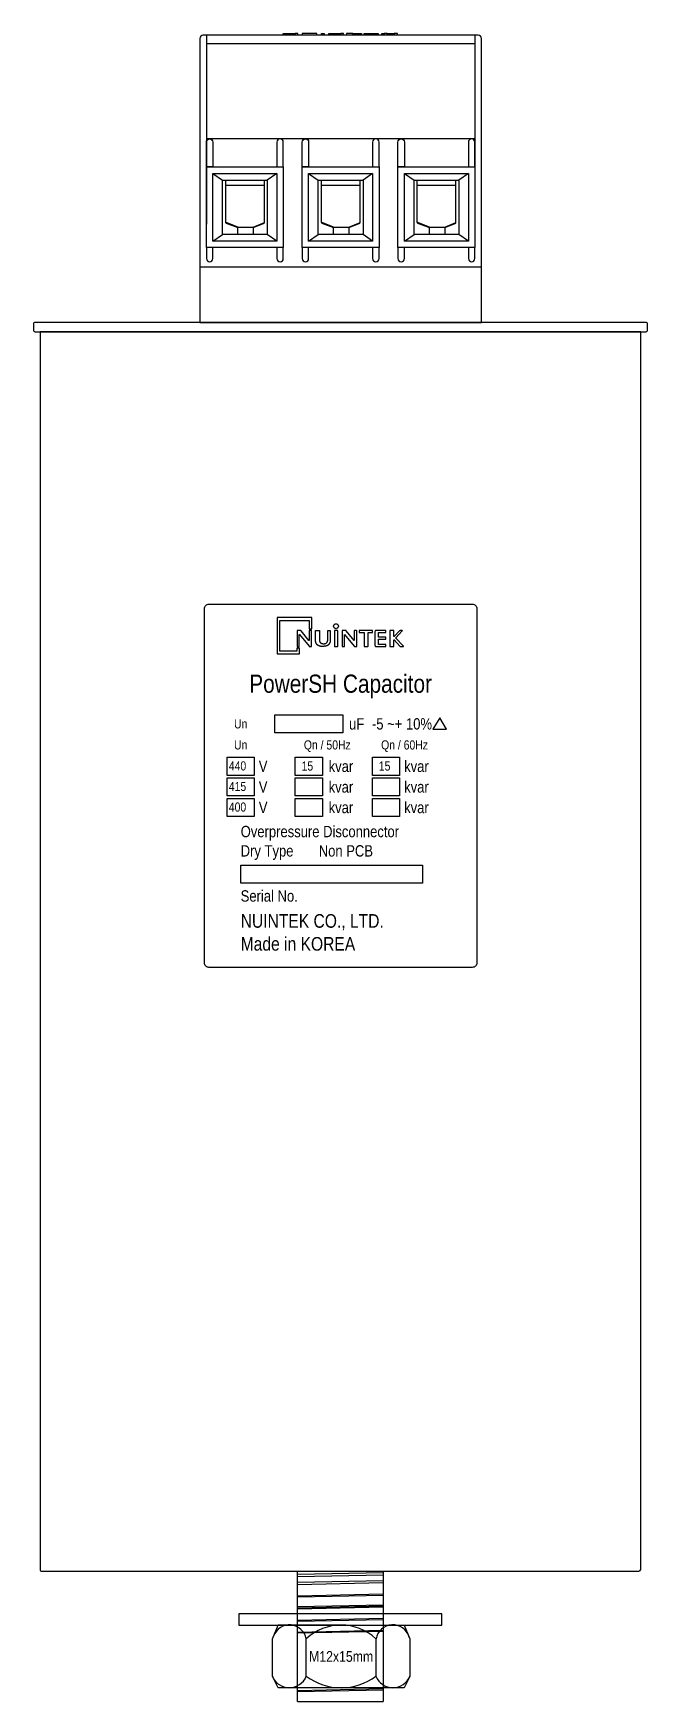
# Model space of a CAD drawing. Header units: millimetres. Extents: x 0 to 86, y 0 to 234.
import ezdxf
from ezdxf.enums import TextEntityAlignment as Align

# ---------------------------------------------------------------- set-up
doc = ezdxf.new("R2010")
doc.units = ezdxf.units.MM
doc.styles.add('Helvetica-Narrow', font='txt')

# ---------------------------------------------------------------- blocks, each defined once
blk = doc.blocks.new('Nuintek')
at = {"color": 150}
blk.add_lwpolyline([(1.82, 2.33), (1.82, 3.83), (-2.8, 3.83), (-2.8, 3.83), (-2.8, -0.99), (0.18, -0.99), (0.18, -0.23), (-0.18, -0.23), (-0.18, -0.63), (-2.44, -0.63), (-2.44, 3.47), (1.45, 3.47), (1.45, 2.33)], close=True, dxfattribs=at)
for points in [[(-0.11, 0), (0.11, 0, 0.414214), (0.15, 0.04), (0.15, 1.58, -0.70472), (0.17, 1.59), (1.45, 0.03, 0.224867), (1.51, 0), (1.75, 0, 0.414214), (1.79, 0.04), (1.79, 2.07, 0.414214), (1.75, 2.11), (1.49, 2.11, 0.414214), (1.45, 2.07), (1.45, 0.81, -0.706602), (1.43, 0.8), (0.4, 2.08, 0.226187), (0.34, 2.11), (-0.11, 2.11, 0.414214), (-0.15, 2.07), (-0.15, 0.04, 0.414214)], [(4.82, 2.07), (4.82, 0.04, 0.414214), (4.86, 0), (5.23, 0, 0.414214), (5.27, 0.04), (5.27, 2.07, 0.414214), (5.23, 2.11), (4.86, 2.11, 0.414214)], [(5.89, 0), (6.12, 0, 0.414214), (6.16, 0.04), (6.16, 1.58, -0.70472), (6.18, 1.59), (7.45, 0.03, 0.224867), (7.52, 0), (7.76, 0, 0.414214), (7.8, 0.04), (7.8, 2.07, 0.414214), (7.76, 2.11), (7.5, 2.11, 0.414214), (7.46, 2.07), (7.46, 0.81, -0.706602), (7.44, 0.8), (6.4, 2.08, 0.226187), (6.34, 2.11), (5.89, 2.11, 0.414214), (5.85, 2.07), (5.85, 0.04, 0.414214)], [(9.86, 2.11), (8.15, 2.11, 0.414214), (8.11, 2.07), (8.11, 1.89, 0.414214), (8.15, 1.85), (8.74, 1.85, -0.414214), (8.78, 1.81), (8.78, 0.04, 0.414214), (8.82, 0), (9.26, 0, 0.414214), (9.3, 0.04), (9.3, 1.81, -0.414214), (9.34, 1.85), (9.86, 1.85, 0.414214), (9.9, 1.89), (9.9, 2.07, 0.414214)], [(11.68, 2.11), (10.37, 2.11, 0.414214), (10.22, 1.96), (10.22, 0.15, 0.414214), (10.37, 0), (11.68, 0), (11.68, 0.26), (10.74, 0.26, -0.414214), (10.7, 0.3), (10.7, 0.94, -0.414214), (10.74, 0.98), (11.66, 0.98), (11.66, 1.24), (10.74, 1.24, -0.414214), (10.7, 1.28), (10.7, 1.81, -0.414214), (10.74, 1.85), (11.68, 1.85)], [(13.02, 1.14), (13.86, 2.07, 0.650559), (13.85, 2.11), (13.58, 2.11, 0.208632), (13.47, 2.06), (12.77, 1.31, -0.681762), (12.75, 1.31), (12.75, 2.07, 0.414214), (12.71, 2.11), (12.23, 2.11, 0.414214), (12.19, 2.07), (12.19, 0.04, 0.414214), (12.23, 0), (12.71, 0, 0.414214), (12.75, 0.04), (12.75, 0.88, -0.687152), (12.77, 0.89), (13.52, 0.05, 0.212465), (13.64, 0), (13.99, 0, 0.656311), (14.01, 0.04), (13.02, 1.09, -0.390361)]]:
    blk.add_lwpolyline(points, format="xyb", close=True, dxfattribs=at)
blk.add_circle((5.04, 2.69), 0.326, dxfattribs=at)
blk.add_rational_spline([(2.31, 0.85), (2.31, 0.53), (2.41, 0.3), (2.61, 0.16), (2.75, 0.05), (2.95, 0), (3.2, 0), (3.44, 0), (3.82, 0.05), (3.97, 0.16), (4.17, 0.3), (4.27, 0.53), (4.27, 0.85), (4.27, 1.26), (4.27, 1.66), (4.27, 2.07), (4.27, 2.09), (4.25, 2.11), (4.23, 2.11), (4.14, 2.11), (4.06, 2.11), (3.97, 2.11), (3.95, 2.11), (3.93, 2.09), (3.93, 2.07), (3.93, 1.66), (3.93, 1.25), (3.93, 0.83), (3.93, 0.69), (3.88, 0.57), (3.78, 0.48), (3.68, 0.4), (3.54, 0.36), (3.38, 0.36), (3.21, 0.36), (3.08, 0.4), (2.98, 0.48), (2.88, 0.57), (2.83, 0.69), (2.83, 0.83), (2.83, 1.25), (2.83, 1.66), (2.83, 2.07), (2.83, 2.08), (2.83, 2.09), (2.82, 2.1), (2.81, 2.11), (2.8, 2.11), (2.79, 2.11), (2.64, 2.11), (2.5, 2.11), (2.35, 2.11), (2.34, 2.11), (2.33, 2.11), (2.32, 2.1), (2.31, 2.09), (2.31, 2.08), (2.31, 2.07), (2.31, 1.66), (2.31, 1.26), (2.31, 0.85)], [1, 1, 1, 1, 1, 1, 1, 1, 1, 1, 1, 1, 1, 1, 1, 1, 0.804737854124, 0.804737854124, 1, 1, 1, 1, 0.804737854124, 0.804737854124, 1, 1, 1, 1, 1, 1, 1, 1, 1, 1, 1, 1, 1, 1, 1, 1, 1, 1, 1, 0.949253021674, 0.949253021674, 1, 0.949253021674, 0.949253021674, 1, 1, 1, 1, 0.949253021674, 0.949253021674, 1, 0.949253021674, 0.949253021674, 1, 1, 1, 1], degree=3, knots=[0, 0, 0, 0, 1, 1, 1, 2, 2, 2, 3, 3, 3, 4, 4, 4, 5, 5, 5, 6.570796, 6.570796, 6.570796, 7.570796, 7.570796, 7.570796, 9.141593, 9.141593, 9.141593, 10.141593, 10.141593, 10.141593, 11.141593, 11.141593, 11.141593, 12.141593, 12.141593, 12.141593, 13.141593, 13.141593, 13.141593, 14.141593, 14.141593, 14.141593, 15.141593, 15.141593, 15.141593, 15.926991, 15.926991, 15.926991, 16.712389, 16.712389, 16.712389, 17.712389, 17.712389, 17.712389, 18.497787, 18.497787, 18.497787, 19.283185, 19.283185, 19.283185, 20.283185, 20.283185, 20.283185, 20.283185], dxfattribs=at)
blk = doc.blocks.new('*U448')
at = {"color": 126}
for p, q in [((-18.8, 79.72), (-18.8, 53.23)), ((-7.71, 79.99), (-6.38, 79.99)), ((-1.3, 79.99), (0.04, 79.99)), ((6.54, 79.99), (7.49, 79.99)), ((18.8, 79.72), (18.8, 53.23)), ((18.8, 78.52), (-18.8, 78.52)), ((18.8, 65.19), (-18.8, 65.19)), ((-17.9, 60.37), (-16.55, 59.43)), ((-10.68, 58.66), (-16.15, 58.66)), ((-8.93, 60.37), (-10.28, 59.43)), ((-4.48, 60.37), (-3.14, 59.43)), ((2.74, 58.66), (-2.73, 58.66)), ((4.48, 60.37), (3.14, 59.43)), ((8.93, 60.37), (10.28, 59.43)), ((16.15, 58.66), (10.68, 58.66)), ((17.9, 60.37), (16.55, 59.43)), ((-17.9, 50.86), (-16.55, 51.8)), ((-14.4, 52.85), (-16.15, 53.53)), ((-12.25, 52.85), (-10.68, 53.47)), ((-8.93, 50.86), (-10.28, 51.8)), ((-4.48, 50.86), (-3.14, 51.8)), ((-0.99, 52.85), (-2.73, 53.53)), ((1.17, 52.85), (2.74, 53.47)), ((4.48, 50.86), (3.14, 51.8)), ((8.93, 50.86), (10.28, 51.8)), ((12.43, 52.85), (10.68, 53.53)), ((14.58, 52.85), (16.15, 53.47)), ((17.9, 50.86), (16.55, 51.8)), ((-18.8, 49.97), (-18.8, 48.44)), ((-17.9, 48.44), (-17.9, 49.97)), ((-8.93, 49.97), (-8.93, 48.44)), ((-8.03, 48.44), (-8.03, 49.97)), ((-5.38, 49.97), (-5.38, 48.44)), ((-4.48, 48.44), (-4.48, 49.97)), ((4.48, 49.97), (4.48, 48.44)), ((5.38, 48.44), (5.38, 49.97)), ((8.03, 49.97), (8.03, 48.44)), ((8.93, 48.44), (8.93, 49.97)), ((17.9, 49.97), (17.9, 48.44)), ((18.8, 48.44), (18.8, 49.97)), ((19.73, 47.24), (-19.73, 47.24)), ((-6.04, -135.96), (5.95, -135.7)), ((-6.04, -136.29), (5.95, -136.02)), ((-6.04, -137.09), (5.95, -136.83)), ((-6.04, -137.38), (5.95, -137.13)), ((-6.04, -140.49), (5.96, -140.23)), ((-6.03, -138.96), (5.96, -138.71)), ((-6.03, -139.13), (5.96, -138.87)), ((-6.03, -140.49), (5.96, -140.23)), ((-6.03, -140.66), (5.96, -140.4)), ((-6.03, -140.79), (5.96, -140.53)), ((-6.03, -142.37), (5.96, -142.11)), ((-6.03, -142.54), (5.96, -142.28)), ((-4.81, -143.09), (-8.77, -143.09)), ((-6.03, -144.06), (5.96, -143.8)), ((-6.03, -144.19), (5.96, -143.94)), ((0.07, -143.09), (-4.81, -143.09)), ((0.07, -143.09), (6.93, -143.09)), ((4.96, -143.09), (8.91, -143.09)), ((-4.81, -150.26), (-4.81, -145.02)), ((4.96, -150.26), (4.96, -145.02)), ((-6.04, -153.81), (5.96, -153.81)), ((-6.02, -152.23), (5.97, -151.98)), ((-6.02, -152.4), (5.97, -152.14))]:
    blk.add_line(p, q, dxfattribs=at)
for points in [[(-19.73, 39.48), (19.73, 39.48), (19.73, 79.27, 0.414214), (19.28, 79.72), (-19.28, 79.72, 0.414214), (-19.73, 79.27)], [(-18.8, 64.74, -0.414214), (-18.35, 65.19), (-18.35, 65.19, -0.414214), (-17.9, 64.74), (-17.9, 61.26), (-18.8, 61.26)], [(-8.03, 64.74, 0.414214), (-8.48, 65.19, 0.414214), (-8.93, 64.74), (-8.93, 61.26), (-8.03, 61.26)], [(-5.38, 64.74, -0.414214), (-4.93, 65.19), (-4.93, 65.19, -0.414214), (-4.48, 64.74), (-4.48, 61.26), (-5.38, 61.26)], [(5.38, 64.74, 0.414214), (4.93, 65.19, 0.414214), (4.48, 64.74), (4.48, 61.26), (5.38, 61.26)], [(8.03, 64.74, -0.414214), (8.48, 65.19), (8.48, 65.19, -0.414214), (8.93, 64.74), (8.93, 61.26), (8.03, 61.26)], [(18.8, 64.74, 0.414214), (18.35, 65.19, 0.414214), (17.9, 64.74), (17.9, 61.26), (18.8, 61.26)], [(-42.82, 39.48, 0.414214), (-43.04, 39.25), (-43.04, 38.41, 0.414214), (-42.82, 38.18), (42.78, 38.18, 0.414214), (43, 38.41), (43, 39.25, 0.414214), (42.78, 39.48)], [(-42.09, 38.18), (-42.09, -135.3, 0.414214), (-41.86, -135.52), (41.78, -135.52, 0.305094), (42.05, -135.3), (42.05, 38.18)]]:
    blk.add_lwpolyline(points, format="xyb", close=True, dxfattribs=at)
for points in [[(-8.07, 79.72), (-8.07, 79.99), (-7.71, 79.99), (-7.71, 79.72)], [(-6, 79.72), (-6, 79.99), (-6.38, 79.99), (-6.38, 79.72)], [(-3.31, 79.72), (-3.31, 79.99), (-5.38, 79.99), (-5.38, 79.72)], [(-2.66, 79.72), (-2.66, 79.99), (-2.3, 79.99), (-2.3, 79.72)], [(-1.65, 79.72), (-1.65, 79.99), (-1.3, 79.99), (-1.3, 79.72)], [(0.42, 79.72), (0.42, 79.99), (0.04, 79.99), (0.04, 79.72)], [(1.7, 79.99), (0.83, 79.99), (0.83, 79.72)], [(1.7, 79.72), (1.7, 79.99), (2.06, 79.99), (2.06, 79.72)], [(2.06, 79.99), (2.93, 79.99), (2.93, 79.72)], [(3.31, 79.72), (3.31, 79.99), (5.28, 79.99), (5.28, 79.72)], [(5.75, 79.72), (5.75, 79.99), (6.11, 79.99)], [(6.54, 79.72), (6.54, 79.99), (6.11, 79.99), (6.11, 79.72)], [(7.96, 79.72), (7.96, 79.99), (7.49, 79.99), (7.49, 79.72)], [(-6.04, -153.81), (-6.04, -135.52), (5.96, -135.52), (5.96, -153.81)]]:
    blk.add_lwpolyline(points, dxfattribs=at)
for points in [[(-18.8, 61.26), (-8.03, 61.26), (-8.03, 49.97), (-18.8, 49.97)], [(-5.38, 61.26), (5.38, 61.26), (5.38, 49.97), (-5.38, 49.97)], [(8.03, 61.26), (18.8, 61.26), (18.8, 49.97), (8.03, 49.97)], [(-17.9, 60.37), (-8.93, 60.37), (-8.93, 50.86), (-17.9, 50.86)], [(-16.55, 59.43), (-10.28, 59.43), (-10.28, 51.8), (-16.55, 51.8)], [(-4.48, 60.37), (4.48, 60.37), (4.48, 50.86), (-4.48, 50.86)], [(-3.14, 59.43), (3.14, 59.43), (3.14, 51.8), (-3.14, 51.8)], [(8.93, 60.37), (17.9, 60.37), (17.9, 50.86), (8.93, 50.86)], [(10.28, 59.43), (16.55, 59.43), (16.55, 51.8), (10.28, 51.8)], [(-14.4, 52.85), (-12.25, 52.85), (-12.25, 51.8), (-14.4, 51.8)], [(-0.99, 52.85), (1.17, 52.85), (1.17, 51.8), (-0.99, 51.8)], [(12.43, 52.85), (14.58, 52.85), (14.58, 51.8), (12.43, 51.8)], [(-14.24, -143.09), (14.17, -143.09), (14.17, -141.51), (-14.24, -141.51)], [(-9.56, -145.02), (-8.77, -143.09), (8.91, -143.09), (9.7, -145.02), (9.7, -150.29), (8.91, -151.87), (-8.77, -151.87), (-9.56, -150.29)]]:
    blk.add_lwpolyline(points, close=True, dxfattribs=at)
for points in [[(-16.15, 59.43), (-16.15, 53.56, 0.309945), (-16.04, 53.39), (-14.4, 52.76)], [(-12.25, 52.76), (-10.79, 53.32, 0.309225), (-10.68, 53.49), (-10.68, 59.43)], [(-2.73, 59.43), (-2.73, 53.56, 0.309945), (-2.62, 53.39), (-0.99, 52.76)], [(1.17, 52.76), (2.62, 53.32, 0.309225), (2.74, 53.49), (2.74, 59.43)], [(10.68, 59.43), (10.68, 53.56, 0.309945), (10.79, 53.39), (12.43, 52.76)], [(14.58, 52.76), (16.04, 53.32, 0.309225), (16.15, 53.49), (16.15, 59.43)]]:
    blk.add_lwpolyline(points, format="xyb", dxfattribs=at)
at = {"color": 150}
blk.add_lwpolyline([(-18.45, 0), (18.45, 0, -0.414214), (19.09, -0.64), (19.09, -50.27, -0.414214), (18.45, -50.91), (-18.45, -50.91, -0.414214), (-19.09, -50.27), (-19.09, -0.64, -0.414214)], format="xyb", close=True, dxfattribs=at)
at = {"color": 1}
for points in [[(-9.23, -15.5), (0.32, -15.5), (0.32, -18.05), (-9.23, -18.05)], [(-15.91, -21.46), (-12.09, -21.46), (-12.09, -24.01), (-15.91, -24.01)], [(-6.36, -21.46), (-2.55, -21.46), (-2.55, -24.01), (-6.36, -24.01)], [(4.45, -21.46), (8.27, -21.46), (8.27, -24.01), (4.45, -24.01)], [(-15.91, -24.35), (-12.09, -24.35), (-12.09, -26.89), (-15.91, -26.89)], [(-6.36, -24.35), (-2.55, -24.35), (-2.55, -26.89), (-6.36, -26.89)], [(4.45, -24.35), (8.27, -24.35), (8.27, -26.89), (4.45, -26.89)], [(-15.91, -27.23), (-12.09, -27.23), (-12.09, -29.78), (-15.91, -29.78)], [(-6.36, -27.23), (-2.55, -27.23), (-2.55, -29.78), (-6.36, -29.78)], [(4.45, -27.23), (8.27, -27.23), (8.27, -29.78), (4.45, -29.78)], [(-14, -36.59), (11.45, -36.59), (11.45, -39.13), (-14, -39.13)]]:
    blk.add_lwpolyline(points, close=True, dxfattribs=at)
at = {"color": 0, "lineweight": 30}
blk.add_lwpolyline([(12.94, -17.54), (14.81, -17.54), (13.88, -15.93)], close=True, dxfattribs=at)
at = {"color": 126}
for centre, radius, start, end in [((-18.35, 48.44), 0.448, 180, 270), ((-18.35, 48.44), 0.448, 270, 0), ((-8.48, 48.44), 0.448, 180, 270), ((-8.48, 48.44), 0.448, 270, 0), ((-4.93, 48.44), 0.448, 180, 270), ((-4.93, 48.44), 0.448, 270, 0), ((4.93, 48.44), 0.448, 180, 270), ((4.93, 48.44), 0.448, 270, 0), ((8.48, 48.44), 0.448, 180, 270), ((8.48, 48.44), 0.448, 270, 0), ((18.35, 48.44), 0.448, 180, 270), ((18.35, 48.44), 0.448, 270, 0), ((-7.16, -145.44), 2.38, 10.1671, 159.777), ((0.07, -150.22), 7.14, 46.8242, 133.1758), ((7.31, -145.44), 2.39, 16.6513, 169.7172), ((-7.19, -149.32), 2.55, 201.7155, 338.3893), ((0.07, -143.67), 8.2, 233.4665, 306.5335), ((7.32, -149.32), 2.55, 201.5266, 338.9501)]:
    blk.add_arc(centre, radius, start, end, dxfattribs=at)
at = {"xscale": 1.052729924980667, "yscale": 1.052729924980667, "zscale": 1.052729924980667}
blk.add_blockref('Nuintek', (-5.95, -5.93), dxfattribs=at)
at = {"style": 'Helvetica-Narrow'}
for s, height, p in [('PowerSH Capacitor', 2.5455, (0, -11.15)), ('Un', 1.273, (-14, -16.78)), ('Un', 1.273, (-14, -19.73))]:
    blk.add_text(s, height=height, dxfattribs=at).set_placement(p, align=Align.MIDDLE_CENTER)
for s, height, p in [('uF', 1.591, (1.18, -16.78)), ('-5 ~+ 10%%%', 1.5909, (4.39, -16.78)), ('Qn / 50Hz', 1.273, (-5.15, -19.73)), ('Qn / 60Hz', 1.273, (5.67, -19.73)), ('440', 1.273, (-15.66, -22.67)), ('V', 1.59, (-11.46, -22.73)), ('15', 1.273, (-5.47, -22.69)), ('kvar', 1.591, (-1.68, -22.73)), ('15', 1.273, (5.35, -22.69)), ('kvar', 1.591, (8.9, -22.73)), ('415', 1.273, (-15.66, -25.55)), ('V', 1.59, (-11.46, -25.62)), ('kvar', 1.591, (-1.68, -25.62)), ('kvar', 1.591, (8.9, -25.62)), ('400', 1.273, (-15.66, -28.44)), ('V', 1.59, (-11.46, -28.5)), ('kvar', 1.591, (-1.68, -28.5)), ('kvar', 1.591, (8.9, -28.5)), ('Overpressure Disconnector', 1.5909, (-14, -31.87)), ('Dry Type       Non PCB', 1.5909, (-14, -34.58)), ('Serial No.', 1.591, (-14, -40.9)), ('NUINTEK CO., LTD.', 1.9091, (-14, -44.4)), ('Made in KOREA', 1.9091, (-14, -47.61))]:
    blk.add_text(s, height=height, dxfattribs=at).set_placement(p, align=Align.MIDDLE_LEFT)
at = {"color": 126, "style": 'Helvetica-Narrow'}
blk.add_text('M12x15mm', height=1.5, dxfattribs=at).set_placement((0.07, -147.48), align=Align.MIDDLE_CENTER)

msp = doc.modelspace()

# ---------------------------------------------------------------- block references
msp.add_blockref('*U448', (43.04, 153.81))

doc.saveas('drawing.dxf')
